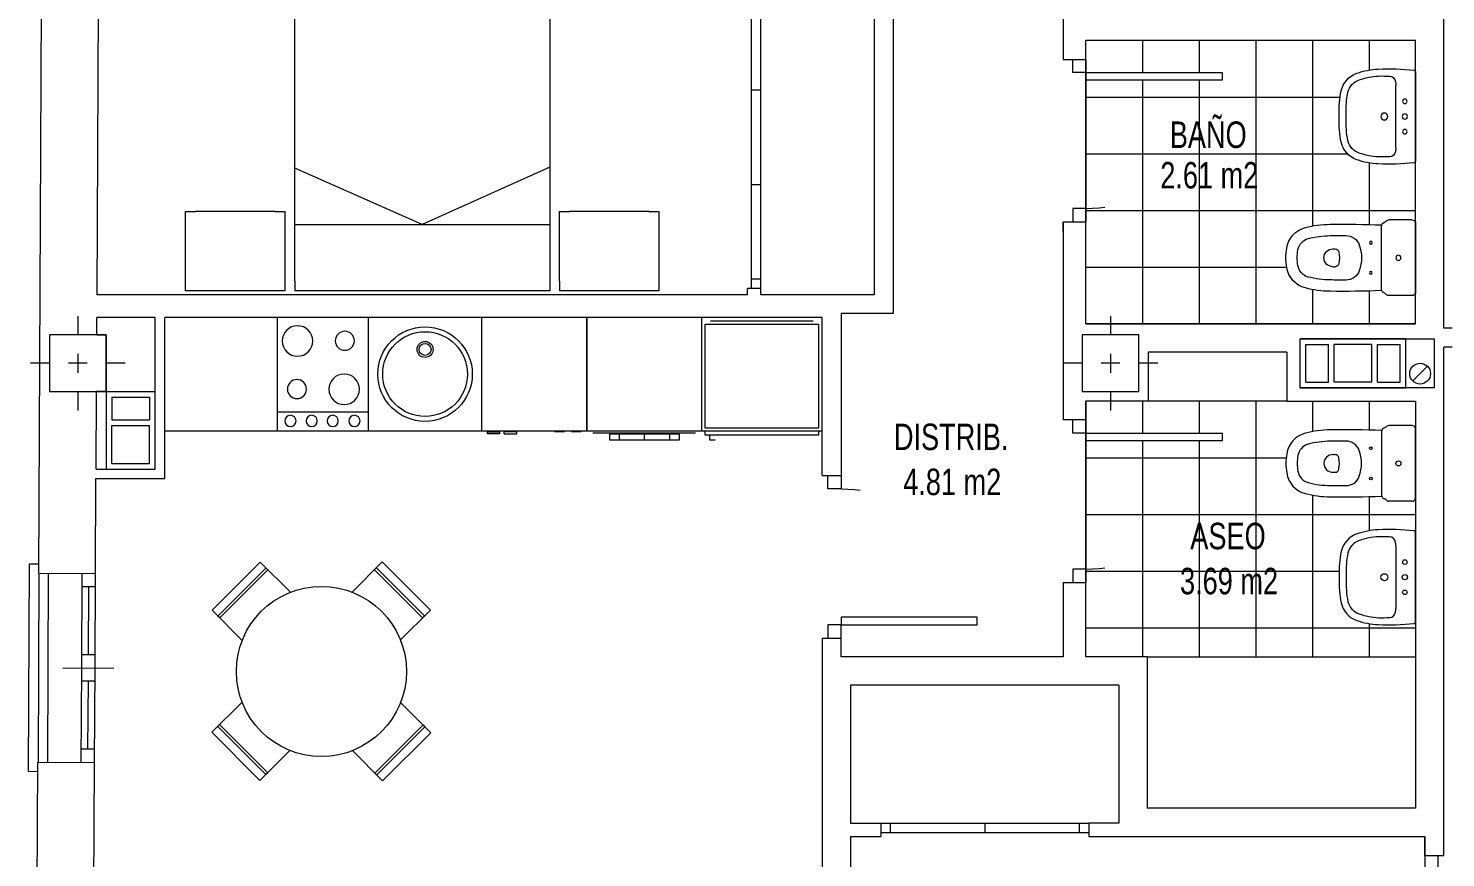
# Model space of a CAD drawing. Header units: millimetres. Extents: x 1426 to 1585, y -58 to 4.
# Drawn here: x 1483.21 to 1490.71, y -17.55 to -13.16 of the extents above; entities that cross this region are included whole.
import ezdxf
from ezdxf.enums import TextEntityAlignment as Align

# ---------------------------------------------------------------- set-up
doc = ezdxf.new("R2010")
doc.units = ezdxf.units.MM
doc.header["$LTSCALE"] = 0.35
doc.linetypes.add('DASHDOT', pattern=[1, 0.5, -0.25, 0, -0.25])
doc.linetypes.add('PUNTOS', pattern=[6.35, 0, -6.35])
for name, color, linetype, lineweight in [('BAJANTES', 9, 'Continuous', 0), ('BARRIDO_PUERTA', 251, 'PUNTOS', 0), ('CARPINTERIA', 4, 'Continuous', 0), ('COCINA', 7, 'Continuous', 0), ('ESCALERAS', 7, 'Continuous', 0), ('GRAFISMOS', 8, 'DASHDOT', 0), ('MUEBLES', 7, 'Continuous', 0), ('MUROS', 1, 'Continuous', 0), ('PILARES', 7, 'Continuous', 0), ('SANITARIOS', 7, 'Continuous', 0), ('SHUNT', 9, 'Continuous', 0), ('SOLERIA', 251, 'Continuous', 0), ('SUPERFICIES', 2, 'Continuous', 0), ('TEXTOS', 3, 'Continuous', 0)]:
    doc.layers.add(name, color=color, linetype=linetype, lineweight=lineweight)
doc.styles.add('SWIS721 Lt', font='swisscl.ttf')

# ---------------------------------------------------------------- blocks, each defined once
blk = doc.blocks.new('C FREGADERO1')
at = {"layer": 'SANITARIOS'}
for centre, radius in [((0, -0.2999968047433867), 0.2499999950000047), ((0, -0.2999968047433867), 0.2242263776581457), ((0, -0.1691363783693305), 0.04227118837031624), ((0, -0.1691363783693305), 0.03146018602145409)]:
    blk.add_circle(centre, radius, dxfattribs=at)
blk = doc.blocks.new('C FRIGORIFICO')
at = {"layer": 'COCINA'}
for p, q in [((0.6199999999985266, -0.03575461507762157), (0.01999999999861757, -0.03575461507762157)), ((0.01999999999861757, -0.03575461507762157), (0.01999999999861757, -0.5857546150778035)), ((0.591668803025641, -0.01719124852797904), (0.049155221874571, -0.01719124852752429)), ((0.6199999999985266, -0.5857546150778035), (0.6199999999985266, -0.03575461507762157)), ((0.01999999999861757, -0.5857546150778035), (0.6199999999985266, -0.5857546150778035)), ((0.6198687664023055, -0.599999999999909), (0.01961240309901768, -0.599999999999909)), ((0.01961240309901768, -0.599999999999909), (0.01961240309901768, -0.622828914227739)), ((0.01961240309901768, -0.622828914227739), (0.6198687664023055, -0.622828914227739)), ((0.5970402246211961, -0.6470007057637304), (0.5674974058456428, -0.6470007057637304)), ((0.5970402246211961, -0.622828914227739), (0.5970402246211961, -0.6470007057637304)), ((0.6198687664023055, -0.622828914227739), (0.6198687664023055, -0.599999999999909))]:
    blk.add_line(p, q, dxfattribs=at)
blk = doc.blocks.new('C LAVADORA')
at = {"layer": 'SANITARIOS'}
for p, q in [((-0.3025210084038008, 0), (-0.3025210084038008, -0.6000000000003638)), ((-0.3025210084033461, 0), (0.3025210084033461, 0)), ((0.3025210084033461, 0), (0.3025210084033461, -0.6000000000003638)), ((0.3025210084033461, -0.6000000000003638), (-0.3025210084033461, -0.6000000000003638)), ((0.2722689075631024, -0.6100840336134752), (-0.2722689075631024, -0.6100840336134752)), ((-0.1865546218486998, -0.6176470588234224), (0.1840336134450808, -0.6176470588234224)), ((-0.1865546218486998, -0.6478991596641208), (-0.1865546218486998, -0.6176470588234224)), ((0.1840336134450808, -0.6478991596641208), (-0.1865546218486998, -0.6478991596641208)), ((-0.1336134453781597, -0.6176470588234224), (-0.1336134453781597, -0.6478991596641208)), ((0, -0.6176470588234224), (0, -0.6478991596641208)), ((0.1310924369745408, -0.6478991596641208), (0.1310924369745408, -0.6176470588234224)), ((0.1840336134450808, -0.6176470588234224), (0.1840336134450808, -0.6478991596641208))]:
    blk.add_line(p, q, dxfattribs=at)
blk.add_lwpolyline([(0.1840336134450808, -0.6478991596641208), (-0.1865546218486998, -0.6478991596641208), (-0.1865546218486998, -0.6176470588234224), (0.1840336134450808, -0.6176470588234224), (0.1840336134450808, -0.6478991596641208)], dxfattribs=at)
blk = doc.blocks.new('C LAVAVAJILLAS')
at = {"layer": 'SANITARIOS'}
for p, q in [((-0.2784107946026779, -0.6000000000003638), (-0.2784107946026779, 0)), ((-0.2784107946026779, 0), (0.2784107946026779, 0)), ((0.2784107946031327, -0.6000000000003638), (0.2784107946031327, 0)), ((0.2784107946026779, -0.6000000000003638), (-0.2784107946026779, -0.6000000000003638)), ((-0.2478260869561382, -0.6053973013495124), (-0.1956521739130039, -0.6053973013495124)), ((-0.1587706146924575, -0.6053973013495124), (-0.1065967016488685, -0.6053973013495124)), ((0.09310344827599693, -0.6053973013495124), (0.1605697151426284, -0.6053973013495124)), ((0.09310344827599693, -0.6152923538234063), (0.09310344827599693, -0.6053973013495124)), ((0.1605697151426284, -0.6152923538234063), (0.09310344827599693, -0.6152923538234063)), ((0.1605697151426284, -0.6152923538234063), (0.1605697151426284, -0.6053973013495124)), ((0.248725637181451, -0.6053973013495124), (0.1821589205401324, -0.6053973013495124)), ((0.1821589205401324, -0.6152923538234063), (0.1821589205401324, -0.6053973013495124)), ((0.1821589205401324, -0.6152923538234063), (0.248725637181451, -0.6152923538234063)), ((0.248725637181451, -0.6152923538234063), (0.248725637181451, -0.6053973013495124))]:
    blk.add_line(p, q, dxfattribs=at)
blk = doc.blocks.new('C COCINA')
at = {"layer": 'COCINA'}
blk.add_line((0.241602562045955, -0.4992061427551562), (-0.2416025620464097, -0.4992061427551562), dxfattribs=at)
blk.add_lwpolyline([(0.241602562045955, -0.599999999999909), (-0.2416025620464097, -0.599999999999909), (-0.2416025620464097, 0), (0.241602562045955, 0)], close=True, dxfattribs=at)
for centre, radius in [((-0.117076651763, -0.123541167833082), 0.05039692862239899), ((0.1333040751810586, -0.1246753765371977), 0.08079242269822089), ((-0.1134664561068348, -0.380264500404337), 0.08079242269822089), ((0.1361538410769754, -0.3791302917002213), 0.05039692862239899), ((-0.1679590003532212, -0.5474320241692112), 0.02971582313937692), ((-0.05297168472679914, -0.5474320241692112), 0.02971582313937692), ((0.0581396539682828, -0.5474320241692112), 0.02971582313937692), ((0.1705429849735083, -0.5474320241692112), 0.02971582313937692)]:
    blk.add_circle(centre, radius, dxfattribs=at)
blk = doc.blocks.new('SHUNT 41x26')
at = {"layer": 'SHUNT'}
for p, q in [((0, 0.2599999999999909), (0, 0)), ((0.4099999999999682, 0.2599999999996783), (0, 0.2599999999999909)), ((0.0300000000000864, 0.2300000000000182), (0.0300000000000864, 0.02999999999997272)), ((0.0300000000000864, 0.2300000000000182), (0.2300000000000182, 0.2300000000000182)), ((0.2300000000000182, 0.2300000000000182), (0.2300000000000182, 0.02999999999997272)), ((0.3799999999999955, 0.2299999999998477), (0.2599999999999909, 0.2299999999998477)), ((0.2599999999999909, 0.2299999999998477), (0.2599999999999909, 0.02999999999980218)), ((0.3799999999999955, 0.2299999999998477), (0.3799999999999955, 0.02999999999980218)), ((0.4099999999999682, 0.2599999999996783), (0.4099999999999966, -1.56319401867222e-13)), ((0, 0), (0.4099999999999966, -1.56319401867222e-13)), ((0.0300000000000864, 0.02999999999997272), (0.2300000000000182, 0.02999999999997272)), ((0.3799999999999955, 0.02999999999980218), (0.2599999999999909, 0.02999999999980218))]:
    blk.add_line(p, q, dxfattribs=at)
blk = doc.blocks.new('PILAR 30x30')
at = {"layer": 'GRAFISMOS', "ltscale": 0.5}
for p, q in [((0, 0.2499999999999858), (0, -0.2499999999999858)), ((0.2499999999999716, 0), (-0.25, 0))]:
    blk.add_line(p, q, dxfattribs=at)
at = {"layer": 'PILARES'}
blk.add_lwpolyline([(0.1499999999999773, -0.1500000000000021), (0.1499999999999773, 0.149999999999995), (-0.1500000000000057, 0.149999999999995), (-0.1500000000000057, -0.1500000000000021)], close=True, dxfattribs=at)
blk = doc.blocks.new('SHUNT 56x21')
at = {"layer": 'SHUNT'}
for p, q in [((0, 0.2599999999999909), (0, 0)), ((0.5599999999999454, 0.2599999999996783), (0, 0.2599999999999909)), ((0.1500000000000909, 0.2300000000000182), (0.0300000000000864, 0.2300000000000182)), ((0.0300000000000864, 0.2300000000000182), (0.0300000000000864, 0.02999999999997272)), ((0.1500000000000909, 0.2300000000000182), (0.1500000000000909, 0.02999999999997272)), ((0.1800000000000637, 0.2300000000000182), (0.1800000000000637, 0.02999999999997272)), ((0.1800000000000637, 0.2300000000000182), (0.3799999999999955, 0.2300000000000182)), ((0.3799999999999955, 0.2300000000000182), (0.3799999999999955, 0.02999999999997272)), ((0.5299999999999727, 0.2299999999998477), (0.4099999999999682, 0.2299999999998477)), ((0.4099999999999682, 0.2299999999998477), (0.4099999999999682, 0.02999999999980218)), ((0.5299999999999727, 0.2299999999998477), (0.5299999999999727, 0.02999999999980218)), ((0.5599999999999454, 0.2599999999996783), (0.5599999999999739, -1.56319401867222e-13)), ((0, 0), (0.5599999999999739, -1.56319401867222e-13)), ((0.1500000000000909, 0.02999999999997272), (0.0300000000000864, 0.02999999999997272)), ((0.1800000000000637, 0.02999999999997272), (0.3799999999999955, 0.02999999999997272)), ((0.5299999999999727, 0.02999999999980218), (0.4099999999999682, 0.02999999999980218))]:
    blk.add_line(p, q, dxfattribs=at)
blk = doc.blocks.new('S INODORO1')
at = {"layer": 'SANITARIOS'}
for p, q in [((0.1882334308126161, 0), (-0.1882334308126303, 0)), ((-0.1999999999999886, -0.01822664579822231), (-0.1999999999999886, -0.1409999999999627)), ((0.1999999999999886, -0.01822664579822231), (0.1999999999999886, -0.1409999999999627)), ((-0.1918808964199457, -0.156575817573966), (-0.1880054885781419, -0.1619811544979335)), ((-0.163999997858383, -0.17999999999995), (0.1639999999999873, -0.17999999999995)), ((0.1918808985615499, -0.156575817573966), (0.1880054907197461, -0.1619811544979335)), ((-0.04699999999999704, -0.4369999973025642), (-0.04699999999999704, -0.4242945784064887)), ((0.04699999999999704, -0.4369999973025642), (0.04699999999999704, -0.4242945784064887))]:
    blk.add_line(p, q, dxfattribs=at)
blk.add_lwpolyline([(0.1177193807845924, -0.3673107612016917, 0.3145851973718788), (0.0683515056235251, -0.2970423673297677)], format="xyb", dxfattribs=at)
for centre, radius in [((0, -0.09000000000003183), 0.0135), ((0, -0.09000000000003183), 0.0135), ((-0.0800000000000125, -0.23599999999999), 0.0075), ((0.0800000000000125, -0.23599999999999), 0.0075)]:
    blk.add_circle(centre, radius, dxfattribs=at)
for centre, radius, start, end in [((0.1800000000000068, -0.01822664579822231), 0.02, 0, 65.69011829601511), ((-0.1800000000000068, -0.01822664579822231), 0.02, 114.3098817039974, 180), ((-0.1810000000000116, -0.1409999999999627), 0.019, 180, 235.0627641955378), ((0.1810000021416158, -0.1409999999999627), 0.019, 304.9372358044623, 0), ((-0.1639999999999873, -0.1549999999999727), 0.025, 196.2152195323952, 246.6223783547732), ((5.322258117191922, -0.382957534321692), 5.5, 177.8638331676418, 180.7094562231261), ((-0.163999997858383, -0.1549999999999727), 0.025, 246.6223783547732, 270.000004908241), ((0.1639999999999873, -0.1549999999999727), 0.025, 269.999995091759, 293.3776216452268), ((0.1640000021415915, -0.1549999999999727), 0.025, 293.3776216452268, 343.7847804676048), ((-5.322258117191922, -0.3829575343216884), 5.5, 359.2905437768738, 2.136166832358183), ((-0.04271969101469608, -0.3675264795811017), 0.075, 109.9839884045838, 179.8352030700626), ((0, -0.4850000000000136), 0.2, 70.01601159542828, 109.9839884045838), ((5.322258117191922, -0.382957534321692), 5.44, 179.8352030700626, 180.7094562231265), ((-5.322258117191922, -0.3829575343216884), 5.44, 359.2905437768735, 0.1647969299373794), ((-0.02700000000001523, -0.4242945784064887), 0.02, 99.71514937207024, 180), ((0, -0.4370000000000118), 0.047, 179.999996711712, 270), ((0, -0.5819999999999936), 0.18, 80.2848506279215, 99.71514937207024), ((0, -0.4370000000000118), 0.047, 270, 3.288288058078042e-06), ((0.02700000000001523, -0.4242945784064887), 0.02, 1.017777498068325e-13, 80.28485062792974), ((0.3726375855731305, -0.4442485856892517), 0.55, 180.7094562231261, 194.5394939202496), ((0.3726375855731305, -0.4442485856892517), 0.49, 180.7094562231265, 194.5394939202496), ((-0.3726375855731305, -0.4442485856892517), 0.49, 345.4605060797502, 359.2905437768735), ((-0.3726375855731305, -0.4442485856892517), 0.55, 345.4605021030711, 359.2905437768738), ((-0.03003993384598402, -0.5486842853060807), 0.134, 194.5394815747347, 261.1838169393084), ((-0.03003993384598402, -0.5486842853060807), 0.074, 194.5394815747347, 261.1838169393084), ((0.03003993384598402, -0.5486842853060807), 0.074, 278.8161830606915, 345.4605184252652), ((0.03003993384598402, -0.5486842853060807), 0.134, 278.8161830606915, 345.4605021030711), ((0, -0.3550000000000182), 0.27, 261.1838164021437, 278.8161839650988), ((0, -0.3550000000000182), 0.33, 261.1838164021437, 278.816183965098)]:
    blk.add_arc(centre, radius, start, end, dxfattribs=at)
blk = doc.blocks.new('S LAVABO1')
at = {"layer": 'SANITARIOS'}
for p, q in [((0.2960817150196817, 0), (-0.2960817150196817, 0)), ((-0.2065305105095376, -0.1299999999999955), (0.206530511432959, -0.1299999999999955))]:
    blk.add_line(p, q, dxfattribs=at)
for centre, radius in [((-0.1000000000000227, -0.07000000000005002), 0.015), ((0, -0.07000000000005002), 0.0175), ((0.1000000000000227, -0.07000000000005002), 0.015), ((0, -0.2050000000000409), 0.023)]:
    blk.add_circle(centre, radius, dxfattribs=at)
for centre, radius, start, end in [((-0.2960817150196817, -0.009999999999990905), 0.01, 90, 173.6261614113595), ((0.2960817150196817, -0.009999999999990905), 0.01, 6.373838588640401, 90), ((1.184708166736641, -0.1754125934993453), 1.5, 173.6261614113596, 182.6930360595679), ((-1.184708166736641, -0.1754125934993453), 1.5, 357.3069639404321, 6.3738385886403), ((1.186135394913322, -0.2209411878851597), 1.454, 178.0233761962638, 180.8979986071595), ((-0.2269999999999754, -0.1710000000000491), 0.04, 95.59371676879408, 179.6994568863144), ((-0.2065305105095376, -0.3799999999999955), 0.25, 90.00000021162609, 95.59371676879408), ((0.2065305105095376, -0.3799999999999955), 0.25, 84.4062832312059, 89.99999978837394), ((0.2269999999999754, -0.1710000000000491), 0.04, 0.3005431136856259, 84.4062832312059), ((-1.186135394913322, -0.2209411878851597), 1.454, 359.1020013928405, 1.97662380373624), ((0.18581257366111, -0.2223976351006058), 0.5, 182.6930360595679, 199.340620271271), ((0.18581257366111, -0.2223976351006058), 0.454, 182.6930360595679, 199.340620271271), ((-0.18581257366111, -0.2223976351006058), 0.454, 340.659379728729, 357.3069639404321), ((-0.18581257366111, -0.2223976351006058), 0.5, 340.659379728729, 357.3069639404321), ((-0.1349999999999909, -0.3350000000000364), 0.114, 199.34062003409, 257.4428701847792), ((0.1349999999999909, -0.3350000000000364), 0.114, 282.5571298152208, 340.6593799659099), ((-0.1349999999999909, -0.3350000000000364), 0.16, 199.34062003409, 257.4428701847792), ((-0.06107958876236808, -0.003132898885041868), 0.454, 257.4428701847792, 266.4982176842357), ((0, 0.9950000000000045), 1.454, 266.4982176842357, 273.5017823157644), ((0.06107958876236808, -0.003132898885041868), 0.454, 273.5017823157644, 282.5571298152208), ((0.1349999999999909, -0.3350000000000364), 0.16, 282.5571298152208, 340.6593799659099), ((-0.06107958876236808, -0.003132898885041868), 0.5, 257.4428701847792, 266.4982176842357), ((0, 0.9950000000000045), 1.5, 266.4982176842357, 273.5017823157644), ((0.06107958876236808, -0.003132898885041868), 0.5, 273.5017823157644, 282.5571298152208)]:
    blk.add_arc(centre, radius, start, end, dxfattribs=at)
blk = doc.blocks.new('bajante')
at = {"layer": 'BAJANTES'}
blk.add_line((-0.03889087296533944, -0.03889087296518312), (0.03889087296511207, 0.03889087296535365), dxfattribs=at)
blk.add_circle((0, 0), 0.055, dxfattribs=at)
blk = doc.blocks.new('A$C70ED1BAF')
at = {"layer": 'MUEBLES'}
for p, q in [((6.757653636668692e-07, 2.504010243155619), (0.4203018946498105, 2.504010243155619)), ((6.757653636668692e-07, 1.978633719550032), (6.757653636668692e-07, 2.504010243155619)), ((0.4203018946498105, 2.504010243155619), (0.4203018946498105, 2.451472590795049)), ((0.4203018946498105, 2.031171371910602), (0.4203018946498105, 2.451472590795049)), ((0.4203018946498105, 2.031171371910602), (0.4203018946498105, 1.978633719550032)), ((0.05253832812593373, 1.978633719550032), (6.757653636668692e-07, 1.978633719550032)), ((0.4203018946498105, 1.978633719550032), (0.05253832812593373, 1.978633719550032)), ((0.05253832812593373, 1.926096067189462), (6.757653636668692e-07, 1.926096067189462)), ((6.757653636668692e-07, 0.5760960671894679), (6.757653636668692e-07, 1.926096067189462)), ((0.05253832812593373, 1.926096067189462), (1.900000675765341, 1.926096067189462)), ((0.3515605242454285, 1.251096067189465), (0.6507561629969132, 1.926096067189462)), ((0.3515605242454285, 1.926096067189462), (0.3515605242454285, 0.5760960671894679)), ((1.900000675765341, 1.926096067189462), (1.900000675765341, 0.5760960671894679)), ((0.6560701479028239, 0.5760960671894679), (0.3515605242454285, 1.251096067189465)), ((0.05253832812593373, 0.5760960671894679), (6.757653636668692e-07, 0.5760960671894679)), ((0.05253832812593373, 0.5253766928542234), (6.757653636668692e-07, 0.5253766928542234)), ((6.757653636668692e-07, 1.692486364390788e-07), (6.757653636668692e-07, 0.5253766928542234)), ((1.900000675765341, 0.5760960671894679), (0.05253832812593373, 0.5760960671894679)), ((0.05253832812593373, 0.5253766928542234), (0.4203018946498105, 0.5253766928542234)), ((0.4203018946498105, 0.5253766928542234), (0.4203018946498105, 0.4728390404936533)), ((0.4203018946498105, 0.0525378216092065), (0.4203018946498105, 0.4728390404936533)), ((0.4203018946498105, 1.692486364390788e-07), (6.757653636668692e-07, 1.692486364390788e-07)), ((0.4203018946498105, 0.0525378216092065), (0.4203018946498105, 1.692486364390788e-07))]:
    blk.add_line(p, q, dxfattribs=at)
blk = doc.blocks.new('M MESA o90')
at = {"layer": 'MUEBLES'}
for p, q in [((-0.1799999999998363, 0.412431812545492), (-0.1799999999998363, 0.6384318125456048)), ((-0.1799999999998363, 0.6384318125456048), (0.180000000000291, 0.6384318125456048)), ((0.180000000000291, 0.6384318125456048), (0.180000000000291, 0.412431812545492)), ((-0.1799999999998363, 0.580431812545612), (-0.1799999999998363, 0.594431812545281)), ((-0.1799999999998363, 0.594431812545281), (0.180000000000291, 0.594431812545281)), ((0.180000000000291, 0.580431812545612), (-0.1799999999998363, 0.580431812545612)), ((-0.6375531557405338, -0.1779999999998836), (-0.6375531557405338, 0.181999999999789)), ((-0.6375531557405338, 0.181999999999789), (-0.4115531557404211, 0.181999999999789)), ((-0.5935531557406648, -0.1779999999998836), (-0.5935531557406648, 0.181999999999789)), ((-0.5795531557405411, 0.181999999999789), (-0.5795531557405411, -0.1779999999998836)), ((0.6375531557405338, 0.181999999999789), (0.4115531557404211, 0.181999999999789)), ((0.5795531557405411, 0.181999999999789), (0.5795531557405411, -0.1779999999998836)), ((0.5935531557406648, -0.1779999999998836), (0.5935531557406648, 0.181999999999789)), ((0.6375531557405338, -0.1779999999998836), (0.6375531557405338, 0.181999999999789)), ((-0.4115531557404211, -0.1779999999998836), (-0.6375531557405338, -0.1779999999998836)), ((-0.5795531557405411, -0.1779999999998836), (-0.5935531557406648, -0.1779999999998836)), ((0.4115531557404211, -0.1779999999998836), (0.6375531557405338, -0.1779999999998836)), ((0.5795531557405411, -0.1779999999998836), (0.5935531557406648, -0.1779999999998836)), ((-0.1799999999998363, -0.6384318125456048), (-0.1799999999998363, -0.412431812545492)), ((0.180000000000291, -0.412431812545492), (0.180000000000291, -0.6384318125456048)), ((-0.1799999999998363, -0.580431812545612), (0.180000000000291, -0.580431812545612)), ((0.180000000000291, -0.594431812545281), (-0.1799999999998363, -0.594431812545281)), ((0.180000000000291, -0.580431812545612), (0.180000000000291, -0.594431812545281)), ((0.180000000000291, -0.6384318125456048), (-0.1799999999998363, -0.6384318125456048))]:
    blk.add_line(p, q, dxfattribs=at)
blk.add_circle((0, 0), 0.4499999999995907, dxfattribs=at)
blk = doc.blocks.new('C P072')
at = {"layer": 'BARRIDO_PUERTA'}
blk.add_arc((0.06790447680714351, -0.0008679941265654634), 0.722096044878664, 0.06887229536583446, 86.65797362140653, dxfattribs=at)
at = {"layer": 'CARPINTERIA'}
for p, q in [((0.07000000000016371, 0.7200000000002547), (0.1100000000005821, 0.7200000000002547)), ((0.07000000000016371, 0), (0.07000000000016371, 0.7200000000002547)), ((0.1100000000005821, 0.7200000000002547), (0.1100000000005821, 0)), ((0, 0), (0.07000000000016371, 0)), ((0.1100000000005821, 0), (0.07000000000016371, 0)), ((0.07000000000016371, 0), (0.07000000000016371, -0.07000000000016371)), ((0.7900000000004184, 0), (0.7900000000004184, -0.07000000000016371)), ((0.8600000000005821, -9.094947017729282e-13), (0.7900000000004184, 0)), ((0.07000000000016371, -0.07000000000016371), (0, -0.07000000000016371)), ((0.7900000000004184, -0.07000000000016371), (0.8600000000005821, -0.07000000000061846))]:
    blk.add_line(p, q, dxfattribs=at)
blk = doc.blocks.new('ARMARIO 3H')
at = {"layer": 'CARPINTERIA'}
for p, q in [((0, 0.04999999999999716), (1.599999999999909, 0.04999999999999716)), ((0, 0), (1.599999999999909, 0)), ((0.04999999999995453, 0.04999999999999716), (0.04999999999995453, 0)), ((0.5499999999999545, 0.04999999999999716), (0.5499999999999545, 0)), ((1.049999999999955, 0.04999999999999716), (1.049999999999955, 0)), ((1.549999999999955, 0.04999999999999716), (1.549999999999955, 0))]:
    blk.add_line(p, q, dxfattribs=at)
blk = doc.blocks.new('ARMARIO 2H')
at = {"layer": 'CARPINTERIA'}
for p, q in [((0, 0.04999999999999716), (1.099999999999909, 0.04999999999999716)), ((0, 0), (1.099999999999909, 0)), ((0.04999999999995453, 0.04999999999999716), (0.04999999999995453, 0)), ((0.5499999999999545, 0.04999999999999716), (0.5499999999999545, 0)), ((1.049999999999955, 0.04999999999999716), (1.049999999999955, 0))]:
    blk.add_line(p, q, dxfattribs=at)
blk = doc.blocks.new('C VA100')
at = {"layer": 'CARPINTERIA'}
for p, q in [((0.5, -0.1700000000000728), (0.5, 0.09999999999854481)), ((0.5000000000004547, 0), (0, 0)), ((0.07000000000061846, 0), (0.07000000000061846, -0.07000000000016371)), ((0.4300000000007458, 0), (0.4300000000007458, -0.07000000000016371)), ((1, 4.547473508864641e-13), (0.5, 0)), ((0.5700000000006185, 0), (0.5700000000006185, -0.07000000000016371)), ((0.930000000000291, 4.547473508864641e-13), (0.930000000000291, -0.06999999999970896)), ((0.5000000000004547, -0.07000000000016371), (0, -0.07000000000016371)), ((0.4300000000007458, -0.03500000000030923), (0.07000000000061846, -0.03500000000030923)), ((1, -0.06999999999970896), (0.5, -0.07000000000016371)), ((0.930000000000291, -0.03499999999985448), (0.5700000000006185, -0.03500000000030923)), ((-0.0499999999992724, -0.3500000000003638), (-0.0499999999992724, -0.3000000000001819)), ((1.050000000000182, -0.3499999999999091), (-0.0499999999992724, -0.3500000000003638)), ((1.050000000000182, -0.2999999999997272), (1.050000000000182, -0.3499999999999091))]:
    blk.add_line(p, q, dxfattribs=at)

msp = doc.modelspace()

# ---------------------------------------------------------------- hatches: boundary and pattern name
at = {"layer": 'SOLERIA'}
h = msp.add_hatch(dxfattribs=at)
h.set_pattern_fill('ANSI37', color=256, scale=2.4, angle=45, style=0)
h.set_pattern_definition([(90, (1488.809116498159, -13.22161856540315), (-0.3, 5.551115123125783e-17), []), (180, (1488.809116498159, -13.22161856540315), (-5.551115123125783e-17, -0.3), [])])
h.paths.add_polyline_path([(1490.552424176939, -13.22161856540303), (1488.809116498142, -13.22161856540317), (1488.809116498142, -13.32161856540305), (1488.809116498143, -13.39161856540246), (1489.529116498158, -13.39161856540247), (1489.529116498158, -13.43161856540288, -0.3968827745498172), (1488.809116498157, -14.1116185654026), (1488.809116498157, -14.18161856540302), (1488.809116498143, -14.72161856540315), (1490.552424176939, -14.72161856540297), (1490.552424176939, -14.55985199621548, -0.2947433311075658), (1490.534197531141, -14.57161856540296), (1490.411424176939, -14.57161856540296, -0.2449887211929895), (1490.395848359364, -14.56349946182262), (1490.390443022441, -14.55962405398112, -0.2235592800724317), (1490.374476435136, -14.54553830058912, -0.0124170109987162), (1490.101365474431, -14.54893881667638, -0.06041829651556676), (1489.970099546083, -14.53136712329263, -0.299274096315954), (1489.871323084332, -14.42219600504144, -0.07708787595138099), (1489.871323084332, -14.3210411257645, -0.2992740963171227), (1489.970099546083, -14.21187000751313, -0.06041829651522308), (1490.101365474431, -14.19429831412958, -0.01241701095727828), (1490.374476434225, -14.19769883018284, -0.2235593041811485), (1490.390443022441, -14.18361307468323), (1490.395848359365, -14.17973766684143, -0.2449887056173604), (1490.411424176939, -14.17161856540299), (1490.534197531141, -14.17161856540299, -0.294743331112823), (1490.552424176939, -14.18338513459073), (1490.552424176939, -13.86071740402951, -0.3819936691762527), (1490.545312298246, -13.8686679537301, -0.03958235651481077), (1490.355712052217, -13.87476021031519, -0.07276681690414348), (1490.242032698387, -13.85262853033363, -0.2590936280424079), (1490.159485974165, -13.75968089271567, -0.03953198113855968), (1490.150664698275, -13.69714753852684, -0.03056833146358342), (1490.150664698276, -13.55055652549945, -0.03953198113650719), (1490.159485974164, -13.48802317131376, -0.259093628045377), (1490.242032698387, -13.39507553369435, -0.072766816904318), (1490.355712052216, -13.37294385371251, -0.03958235651457168), (1490.545312298245, -13.37903611029741, -0.3819936692338518), (1490.552424176939, -13.38698665999819)])
h.paths.add_polyline_path([(1489.529116498158, -13.43161856540288), (1488.809116498159, -13.43161856540286), (1488.809116498157, -14.1116185654026, 0.3968827745498173)], flags=17)
h = msp.add_hatch(dxfattribs=at)
h.set_pattern_fill('ANSI37', color=256, scale=2.4, angle=45, style=0)
h.set_pattern_definition([(90, (1488.809116498143, -15.1296516630393), (-0.3, 5.551115123125783e-17), []), (180, (1488.809116498143, -15.1296516630393), (-5.551115123125783e-17, -0.3), [])])
h.paths.add_polyline_path([(1490.101365474432, -15.28233141176573, -0.012417010957268), (1490.374476434226, -15.28573192781901, -0.2235593041791698), (1490.390443022442, -15.2716461723194), (1490.395848359366, -15.2677707644776, -0.2449887056173603), (1490.41142417694, -15.25965166303916), (1490.534197531141, -15.25965166303916, -0.2947433310606629), (1490.552424176938, -15.27141823222342), (1490.552424176938, -15.12965166303808), (1489.872424176937, -15.12965166303808), (1489.139116498142, -15.12965166303942), (1488.809116498143, -15.1296516630393), (1488.809116498143, -15.22965166304018), (1488.809116498151, -15.29965166303958), (1489.529116498152, -15.29965166303958), (1489.529116498152, -15.33965166303999, -0.3968827745495871), (1488.809116498151, -16.01965166303983), (1488.80911649815, -16.08965166303999), (1488.809116498148, -16.48375831352194), (1489.133346896951, -16.48375831352194), (1490.552424176938, -16.48375831352192), (1490.552424176938, -16.29875050166552, -0.3819936691803238), (1490.545312298245, -16.30670105136623, -0.0395823565146671), (1490.355712052216, -16.31279330795117, -0.07276681690386008), (1490.242032698387, -16.29066162796961, -0.2590936280430465), (1490.159485974165, -16.1977139903515, -0.03953198113868336), (1490.150664698275, -16.13518063616247, -0.03056833146348246), (1490.150664698276, -15.98858962313556, -0.03953198113656903), (1490.159485974164, -15.92605626894977, -0.259093628045377), (1490.242032698387, -15.83310863133035, -0.072766816904318), (1490.355712052216, -15.81097695134851, -0.03958235651457168), (1490.545312298245, -15.81706920793342, -0.3819936692047184), (1490.552424176938, -15.8250197576342), (1490.552424176938, -15.64788509385516, -0.2947433310551566), (1490.534197531141, -15.65965166303913), (1490.41142417694, -15.65965166303913, -0.2449887211874417), (1490.395848359366, -15.65153255945912), (1490.390443022442, -15.64765715161729, -0.2235592800704532), (1490.374476435137, -15.63357139822529, -0.01241701099873689), (1490.101365474432, -15.63697191431256, -0.06041829651534835), (1489.970099546084, -15.619400220929, -0.2992740963162225), (1489.871323084333, -15.51022910267786, -0.07708787595168787), (1489.871323084333, -15.40907422340053, -0.2992740963157907), (1489.970099546084, -15.29990310514949, -0.0604182965156496)])
h.paths.add_polyline_path([(1489.529116498152, -15.33965166303999), (1488.809116498144, -15.33965166303999), (1488.80911649815, -16.01965166303973, 0.3968827745501867)])

# ---------------------------------------------------------------- linework, layer by layer
at = {"layer": 'COCINA'}
msp.add_line((1483.934937064067, -15.28724708670021), (1487.414269616972, -15.28724708670024), dxfattribs=at)
at = {"layer": 'ESCALERAS', "lineweight": 0}
for p, q in [((1483.574940200878, -14.77965166303917), (1483.575403097432, -14.68724708670045)), ((1483.884937064068, -14.68724708670037), (1483.575403097432, -14.68724708670045)), ((1483.574940200878, -14.77965166303917), (1483.624937064068, -14.77965166303917)), ((1483.624937064068, -14.77965166303917), (1483.624937064068, -15.07965166303917)), ((1483.571383487926, -15.48965166303915), (1483.57343736442, -15.07965166303917)), ((1483.624937064068, -15.07965166303917), (1483.57343736442, -15.07965166303917))]:
    msp.add_line(p, q, dxfattribs=at)
at = {"layer": 'ESCALERAS'}
for p, q in [((1483.884937064067, -15.48965166303913), (1483.884937064068, -14.68724708670037)), ((1489.872424176938, -15.12965166303683), (1489.139116498143, -15.12965166303935)), ((1483.571383487926, -15.48965166303915), (1483.884937064067, -15.48965166303913)), ((1483.268617098842, -16.04113380802385), (1483.264710460786, -17.04106574745222)), ((1483.318616717249, -16.04132915173108), (1483.314710079193, -17.04126109115945))]:
    msp.add_line(p, q, dxfattribs=at)
msp.add_lwpolyline([(1489.942424176938, -15.05965166303925), (1489.942424176938, -14.79965166303926), (1490.652424176938, -14.79965166303933), (1490.652424176938, -15.05965166303933)], close=True, dxfattribs=at)
at = {"layer": 'MUROS'}
for p, q in [((1488.689116498142, -8.935480442827235), (1488.689116498142, -13.32161856540279)), ((1490.552424176939, -13.2216185654029), (1488.809116416426, -13.2216185654031)), ((1488.809116416427, -13.32161856540299), (1488.809116416426, -13.2216185654031)), ((1490.552424176939, -13.2216185654031), (1488.839116498142, -13.2216185654029)), ((1488.689116498147, -13.32161856540257), (1488.809116416427, -13.32161856540299)), ((1488.689116498149, -14.18161856540225), (1488.809116416432, -14.18161856540258)), ((1488.689116498142, -14.18161856540224), (1488.689116498144, -15.22965166303991)), ((1488.809116416426, -14.72161856540308), (1488.809116416426, -14.18161856540292)), ((1487.089116498144, -14.53363825961197), (1487.019116498144, -14.5336382596122)), ((1487.089116498144, -14.56723077540577), (1487.089116498144, -14.53363825961197)), ((1487.514269616972, -14.66724708670049), (1487.514269616968, -15.52375831352142)), ((1490.552424176938, -14.72161856540288), (1488.809116416426, -14.72161856540308)), ((1489.872424176938, -14.87161856540177), (1489.139116498142, -14.87161856540306)), ((1489.872424176938, -14.87161856540177), (1489.872424176938, -15.12965166303683)), ((1489.872424176938, -15.12965166303683), (1490.552424176939, -15.12965166303803)), ((1487.414269616966, -15.52375831352126), (1487.514269616964, -15.52375831352142)), ((1483.268617098842, -16.04113380802385), (1483.568613334716, -16.04263662562615)), ((1488.689116498142, -16.08965166303935), (1488.809116416431, -16.08965166304005)), ((1488.689116498144, -16.08965166303937), (1488.689116498142, -16.48375831352185)), ((1488.809116416429, -16.48375831352185), (1488.809116416431, -16.08965166304005)), ((1487.414269616964, -16.38375831352203), (1487.514269616959, -16.38375831352187)), ((1487.514269616963, -16.48375831352185), (1487.514269616963, -16.38375831352187)), ((1488.689116498142, -16.483758313521), (1487.514269616963, -16.48375831352102)), ((1488.689116498142, -16.48375831352184), (1487.514269616963, -16.48375831352185)), ((1489.133346896951, -16.48375831352185), (1488.809116416429, -16.48375831352185)), ((1489.133346896951, -16.48375831352185), (1489.133346896951, -17.28375831352179)), ((1488.98334689695, -16.63375831352187), (1487.564269616964, -16.63375831352185)), ((1488.98334689695, -16.63375831352187), (1488.983346896951, -17.36375831350222)), ((1483.263608012591, -17.04106022478775), (1483.563604248468, -17.04256304239009)), ((1490.552424176938, -17.28375831352154), (1489.133346896951, -17.28375831352179)), ((1487.564269616963, -17.36375831350225), (1487.723808256957, -17.36375831350225)), ((1487.723808256957, -17.36375831350225), (1487.723808256957, -17.43375831350242)), ((1488.823808256957, -17.36375831350225), (1488.823808256957, -17.43375831350253)), ((1488.983346896951, -17.36375831350222), (1488.823808256957, -17.36375831350225)), ((1488.823808256957, -17.43375831350253), (1490.602426999865, -17.43375831350243)), ((1490.60241729312, -17.53375831350255), (1490.702414470191, -17.53375831350255)), ((1490.602426999865, -17.53375831350255), (1490.702424176937, -17.53375831350255))]:
    msp.add_line(p, q, dxfattribs=at)
at = {"layer": 'MUROS', "lineweight": 0}
for p, q in [((1490.702424176938, -14.74382243332995), (1490.70242417694, -11.79740020535557)), ((1487.78911649814, -12.72004574381877), (1487.789116498138, -14.66724708670051)), ((1487.689116498141, -12.90004574381835), (1487.68911649814, -14.56723077540568)), ((1483.268617098842, -16.04113380802385), (1483.283645274866, -13.04117144927263)), ((1483.583641510741, -13.04267426687498), (1483.576004313727, -14.56723077540614)), ((1490.552424176938, -14.72161856540288), (1490.552424176939, -13.2216185654029)), ((1488.689116498149, -14.23161856540244), (1488.68911649815, -14.18161856540188)), ((1487.019116498143, -14.56723077540577), (1487.019116498144, -14.5336382596122)), ((1487.019116498143, -14.56723077540574), (1483.576004313727, -14.56723077540614)), ((1487.68911649814, -14.56723077540568), (1487.089116498144, -14.56723077540574)), ((1487.414269616972, -14.68724708670023), (1483.934937064068, -14.68724708670039)), ((1483.934937064067, -15.53965166303914), (1483.934937064068, -14.68724708670039)), ((1487.414269616968, -15.52375831352126), (1487.414269616972, -14.68724708670023)), ((1487.789116498138, -14.66724708670051), (1487.514269616972, -14.66724708670049)), ((1490.747424176939, -14.74382243332999), (1490.702424176939, -14.74382243332996)), ((1490.747424176939, -14.84382243333108), (1490.702424176939, -14.84382243333106)), ((1490.702424176936, -17.53375831350267), (1490.702424176938, -14.84382243333105)), ((1490.552424176939, -15.12965166303803), (1490.552424176938, -17.28375831352154)), ((1483.568613334716, -16.04263662562615), (1483.571133015183, -15.53965166303912)), ((1483.571133015183, -15.53965166303912), (1483.934937064067, -15.53965166303914)), ((1487.414269616964, -16.38375831352203), (1487.414269616964, -20.74539543127597)), ((1487.414269616965, -16.483758313521), (1487.414269616965, -20.74539543127599)), ((1487.564269616964, -16.63375831352185), (1487.564269616964, -17.36375831350227)), ((1483.243759121675, -21.00334583551452), (1483.263608012591, -17.04106022478775)), ((1483.545755947561, -20.60548583498593), (1483.563604248468, -17.04256304239009)), ((1487.564269616963, -17.43375831350267), (1487.723808256957, -17.43375831350242)), ((1487.564269616964, -17.43375831350266), (1487.564269616964, -20.74690837035092)), ((1490.60241729312, -17.53375831350255), (1490.60241729312, -17.43375831350253)), ((1490.602426999866, -17.43375831350254), (1490.602426999866, -17.53375831350254)), ((1490.602426999865, -17.53375831350255), (1490.602426999865, -17.43375831350243)), ((1490.602426999866, -17.53375831350252), (1490.702424176937, -17.53375831350264))]:
    msp.add_line(p, q, dxfattribs=at)
at = {"layer": 'MUROS'}
msp.add_lwpolyline([(1489.139116498142, -14.87161856540306), (1489.139116498143, -15.12965166303935), (1488.80911641643, -15.12965166303929), (1488.809116416431, -15.22965166304009), (1488.68911649814, -15.22965166303967)], dxfattribs=at)
at = {"layer": 'SANITARIOS'}
msp.add_line((1489.133346896951, -16.48375831352185), (1490.552424176939, -16.48375831352184), dxfattribs=at)
at = {"layer": 'SOLERIA'}
for p, q in [((1488.809116498159, -13.32161856540305), (1488.809116498157, -14.18161856540302)), ((1488.809116498143, -15.22965166304018), (1488.80911649815, -16.08965166303999))]:
    msp.add_line(p, q, dxfattribs=at)

# ---------------------------------------------------------------- block references
at = {"layer": 'BAJANTES'}
msp.add_blockref('bajante', (1490.577424176938, -14.98465166303937), dxfattribs=at)
at = {"layer": 'CARPINTERIA'}
for name, p, rotation in [('ARMARIO 3H', (1487.089116498144, -14.53363825961197), 90), ('C P072', (1488.809116416433, -13.321618565402), 270), ('C P072', (1488.80911641643, -15.22965166303897), 270), ('C VA100', (1483.568613640475, -16.04257558947318), 269.7129817796072)]:
    msp.add_blockref(name, p, dxfattribs=dict(at, rotation=rotation))
at = {"layer": 'CARPINTERIA', "xscale": -1}
for p, rotation in [((1487.514269616963, -16.38375831352187), 270), ((1487.514269616963, -16.38375831352187), 270), ((1490.602426999866, -17.53375831350255), 90)]:
    msp.add_blockref('C P072', p, dxfattribs=dict(at, rotation=rotation))
at = {"layer": 'CARPINTERIA'}
msp.add_blockref('ARMARIO 2H', (1487.723808256957, -17.41375831350226), dxfattribs=at)
at = {"layer": 'COCINA', "xscale": -1}
for name, p in [('C COCINA', (1484.770803448915, -14.68724708670069)), ('C FRIGORIFICO', (1487.414269616972, -14.68724708669888))]:
    msp.add_blockref(name, p, dxfattribs=at)
at = {"layer": 'MUEBLES'}
for name, p, rotation in [('A$C70ED1BAF', (1486.548656473125, -14.54723145117131), 90), ('M MESA o90', (1484.763916691966, -16.56069235467202), 45.00000000000864)]:
    msp.add_blockref(name, p, dxfattribs=dict(at, rotation=rotation))
at = {"layer": 'PILARES'}
for p in [(1483.474937064069, -14.92965166303916), (1488.939106791395, -14.92965166303933)]:
    msp.add_blockref('PILAR 30x30', p, dxfattribs=at)
at = {"layer": 'SANITARIOS', "yscale": 0.8000000000000114, "rotation": 270}
for p, xscale, zscale in [((1490.552424176938, -13.62385203201377), -0.8000000000000114, 0.8), ((1490.552424176938, -16.06188512964979), 0.8000000000000114, 0.8000000000000114)]:
    msp.add_blockref('S LAVABO1', p, dxfattribs=dict(at, xscale=xscale, zscale=zscale))
at = {"layer": 'SANITARIOS', "xscale": -1, "rotation": 270}
msp.add_blockref('S INODORO1', (1490.55242417694, -14.37161856540288), dxfattribs=at)
at = {"layer": 'SANITARIOS', "xscale": -1}
for name, p in [('C LAVAVAJILLAS', (1485.890816805564, -14.68724708670023)), ('C LAVADORA', (1486.47174860857, -14.68724708670023))]:
    msp.add_blockref(name, p, dxfattribs=at)
at = {"layer": 'SANITARIOS'}
msp.add_blockref('C FREGADERO1', (1485.312406010961, -14.68724708670042), dxfattribs=at)
at = {"layer": 'SANITARIOS', "rotation": 270}
msp.add_blockref('S INODORO1', (1490.55242417694, -15.45965166303909), dxfattribs=at)
at = {"layer": 'SHUNT'}
for name, p, rotation in [('SHUNT 56x21', (1490.502424176938, -14.79965166303942), 180), ('SHUNT 41x26', (1483.884937064067, -15.48965166303913), 90)]:
    msp.add_blockref(name, p, dxfattribs=dict(at, rotation=rotation))

# ---------------------------------------------------------------- texts
at = {"layer": 'SUPERFICIES', "style": 'SWIS721 Lt'}
for s, p in [('2.61 m2', (1489.461756408248, -13.86476526708638)), ('4.81 m2', (1488.101693057552, -15.4876313251284)), ('3.69 m2', (1489.566329844253, -16.01231965339573))]:
    msp.add_text(s, height=0.14, dxfattribs=at).set_placement(p, align=Align.TOP_CENTER)
at = {"layer": 'TEXTOS', "style": 'SWIS721 Lt'}
for s, p in [('BAÑO', (1489.456244725084, -13.70201953531382)), ('DISTRIB.', (1488.096181374389, -15.31917130764158)), ('ASEO', (1489.56081816109, -15.84385963590888))]:
    msp.add_text(s, height=0.14, dxfattribs=at).set_placement(p, align=Align.MIDDLE)

doc.saveas('drawing.dxf')
